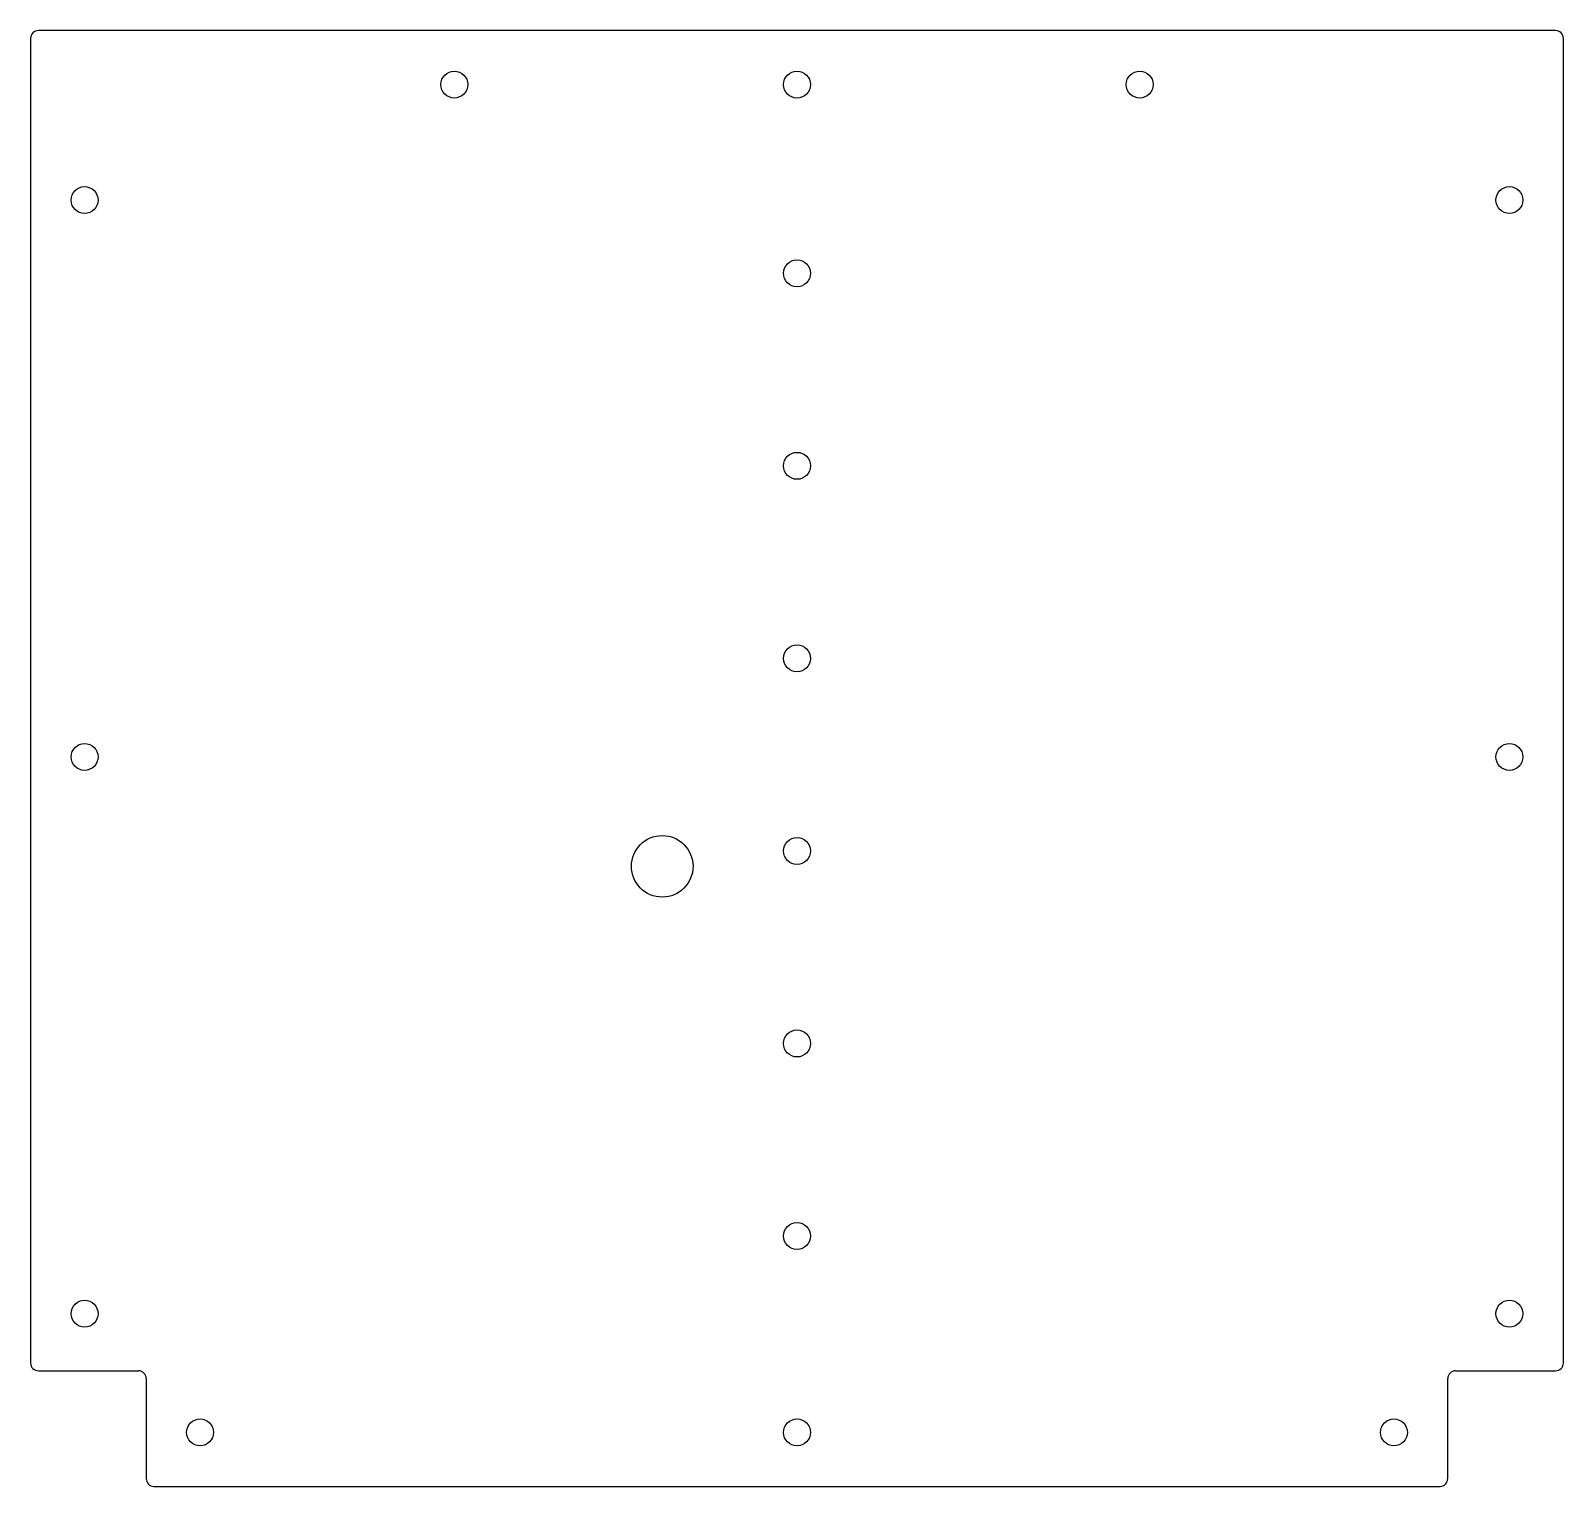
# Model space of a CAD drawing. Header units: millimetres. Extents: x -199 to 199, y -189 to 189.
import ezdxf

# ---------------------------------------------------------------- set-up
doc = ezdxf.new("R2010")
doc.units = ezdxf.units.MM
doc.layers.add('CUTOUTS', color=1, linetype='CONTINUOUS')
doc.layers.add('PERIMETER', color=5, linetype='CONTINUOUS')

msp = doc.modelspace()

# ---------------------------------------------------------------- linework, layer by layer
at = {"layer": 'CUTOUTS'}
for centre, radius in [((-89, 175), 3.5), ((0, 175), 3.5), ((89, 175), 3.5), ((-185, 145), 3.5), ((185, 145), 3.5), ((0, 126), 3.5), ((0, 76), 3.5), ((0, 26), 3.5), ((-185, 0.42), 3.5), ((185, 0.42), 3.5), ((-35, -28), 8), ((0, -24), 3.5), ((0, -74), 3.5), ((0, -124), 3.5), ((-185, -144.17), 3.5), ((185, -144.17), 3.5), ((-155, -175), 3.5), ((0, -175), 3.5), ((155, -175), 3.5)]:
    msp.add_circle(centre, radius, dxfattribs=at)
at = {"layer": 'PERIMETER'}
for p, q in [((197, 189), (-197, 189)), ((-199, 187), (-199, -157)), ((199, -157), (199, 187)), ((-197, -159), (-171, -159)), ((171, -159), (197, -159)), ((-169, -161), (-169, -187)), ((169, -187), (169, -161)), ((-167, -189), (167, -189))]:
    msp.add_line(p, q, dxfattribs=at)
for centre, start, end in [((-197, 187), 90, 180), ((197, 187), 0, 90), ((-197, -157), 180, 270), ((-171, -161), 0, 90), ((171, -161), 90, 180), ((197, -157), -90, 0), ((-167, -187), 180, 270), ((167, -187), -90, 0)]:
    msp.add_arc(centre, 2, start, end, dxfattribs=at)

doc.saveas('drawing.dxf')
